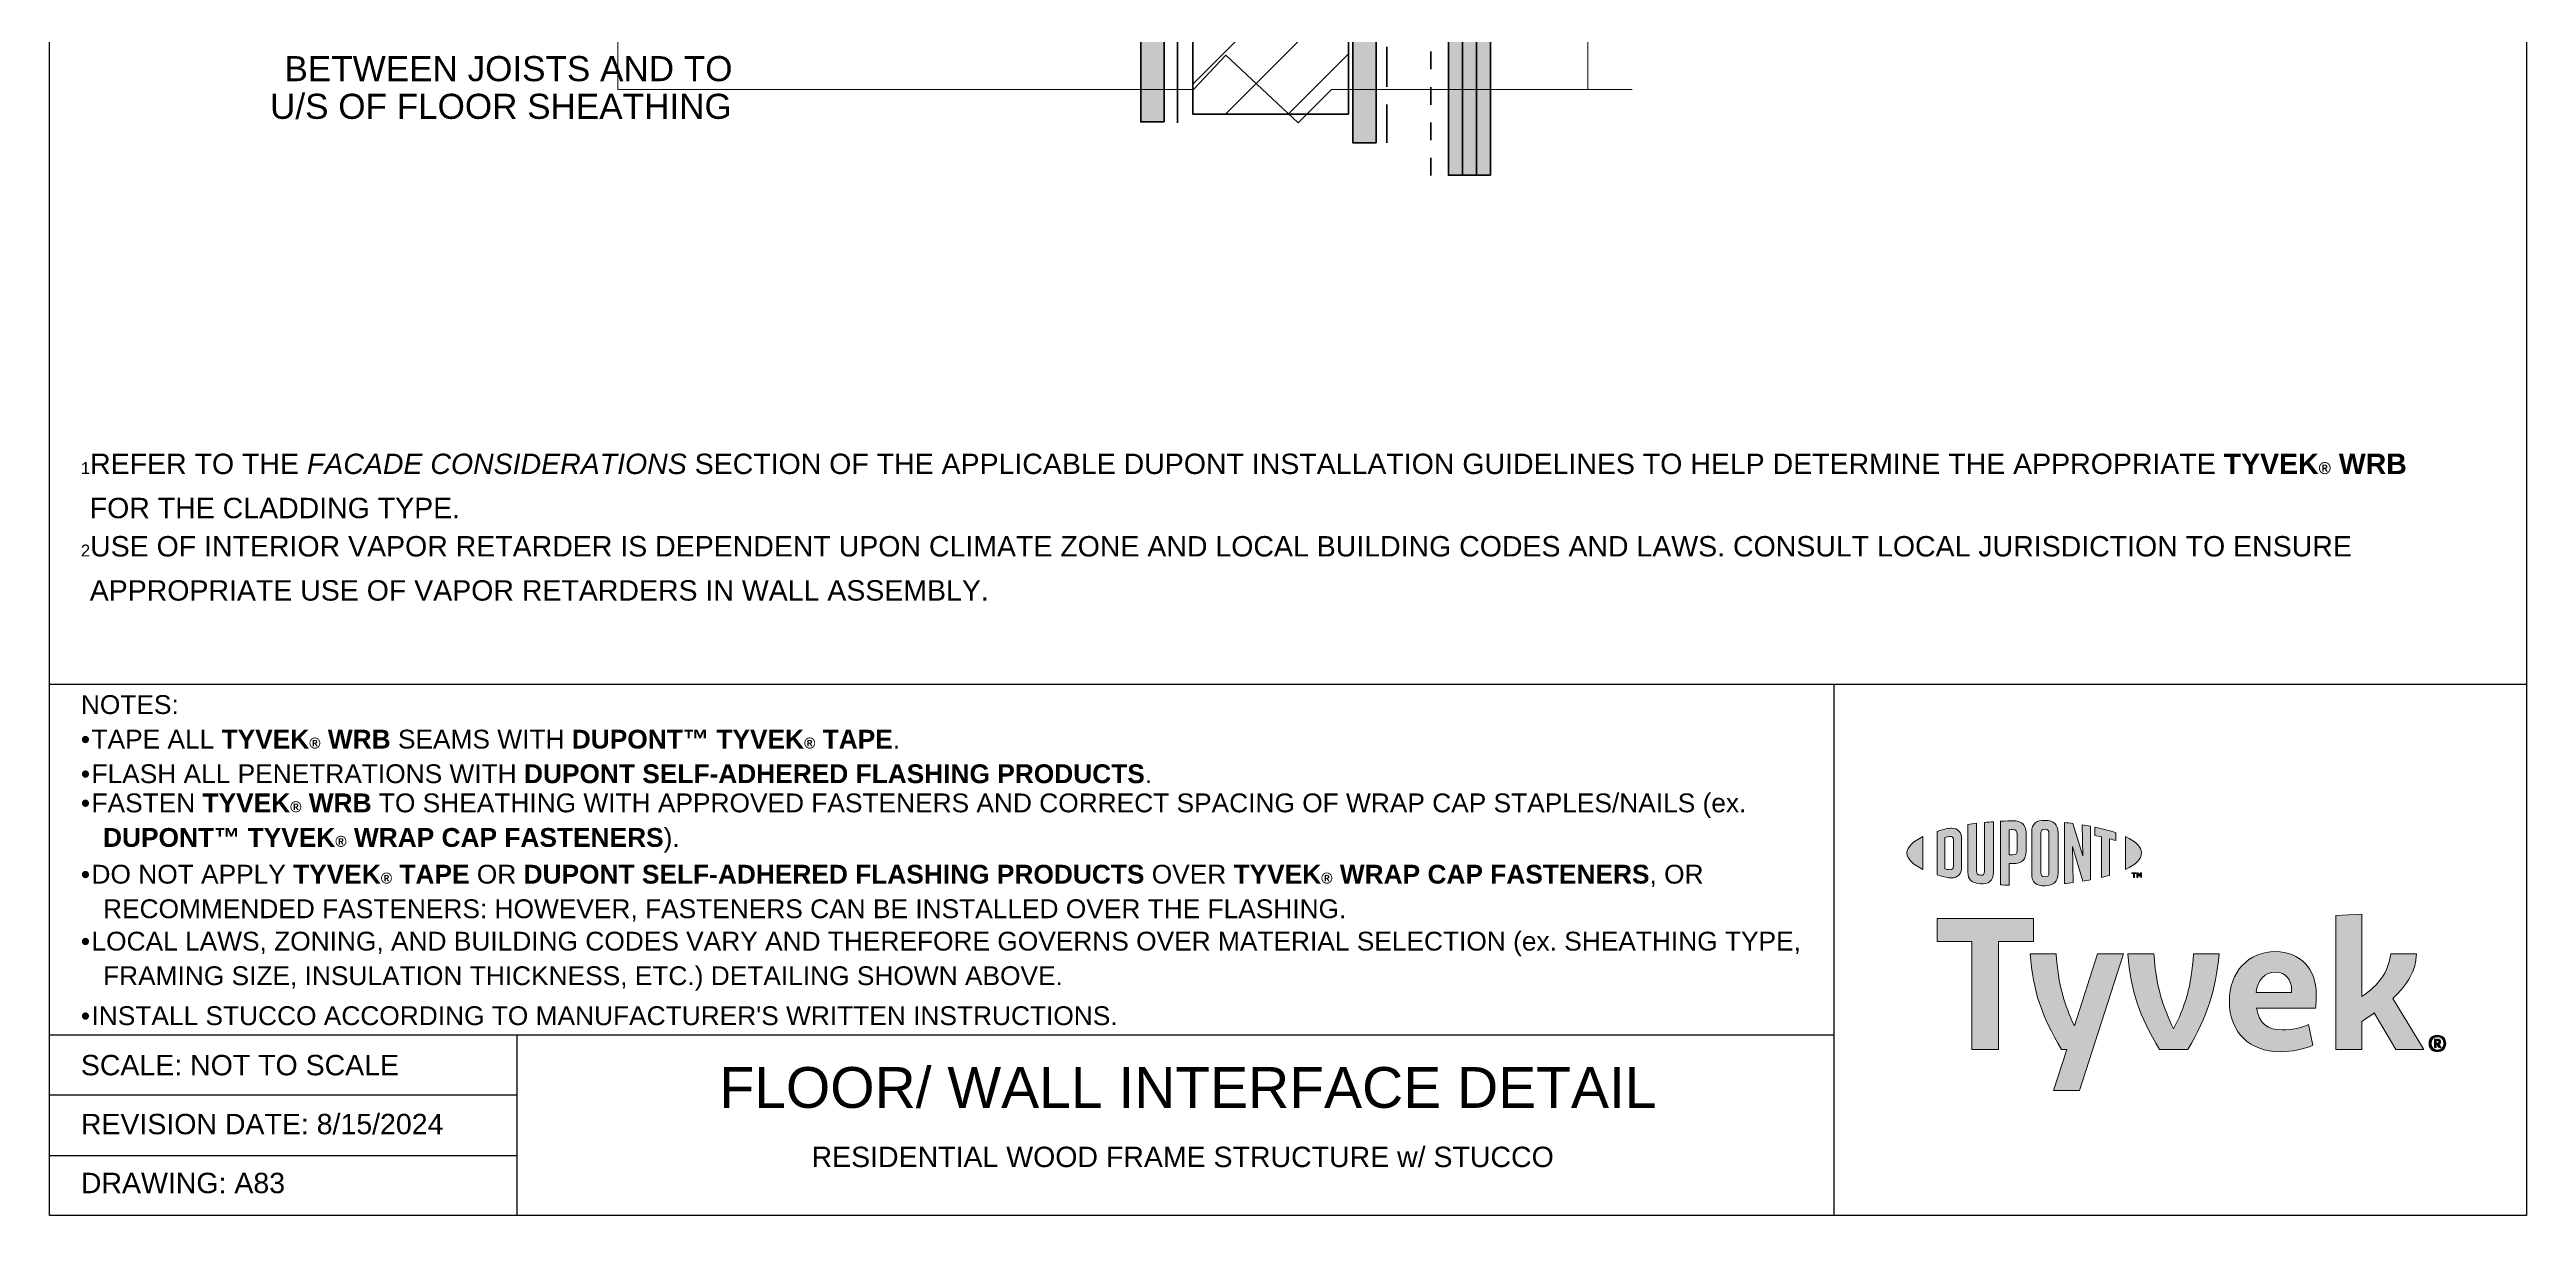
# Model space of a CAD drawing. Extents: x 26 to 585, y -763 to -29.
# Drawn here: x 26 to 585, y -763 to -500 of the extents above; entities that cross this region are included whole.
import ezdxf

# ---------------------------------------------------------------- set-up
doc = ezdxf.new("R2010")
doc.units = 0
doc.header["$MEASUREMENT"] = 0
for name, pattern in [('AI-Linetype-0', [8, 4, -4]), ('AI-Linetype-1', [13, 9, -4]), ('AI-Linetype-2', [13, 9, -4])]:
    doc.linetypes.add(name, pattern=pattern)
for name, color, linetype, lineweight in [('background', 7, 'Continuous', 0), ('diagram', 7, 'Continuous', 0), ('text', 7, 'Continuous', 0)]:
    doc.layers.add(name, color=color, linetype=linetype, lineweight=lineweight)
pattern_1 = [(45, (0, 0), (-7.07107, 7.07107), [])]

# ---------------------------------------------------------------- blocks, each defined once
blk = doc.blocks.new('Block_1')
at = {"layer": 'background', "true_color": 0xe11b22, "transparency": 33554687}
h = blk.add_hatch(color=242, dxfattribs=at)
h.dxf.hatch_style = 2
edge = h.paths.add_edge_path()
edge.add_spline(control_points=[(456.13, -684.01), (456.13, -684.58), (455.78, -684.77), (455.38, -684.77), (455.06, -684.77), (454.57, -684.65), (454.17, -684.54), (454.17, -684.54), (454.17, -677.47), (454.17, -677.47), (454.57, -677.36), (455.06, -677.25), (455.38, -677.25), (455.78, -677.25), (456.13, -677.44), (456.13, -678.01), (456.13, -678.01), (456.13, -684.01), (456.13, -684.01)], knot_values=[0, 0, 0, 0, 1, 1, 1, 2, 2, 2, 3, 3, 3, 4, 4, 4, 5, 5, 5, 6, 6, 6, 6], degree=3, periodic=0)
edge = h.paths.add_edge_path()
edge.add_spline(control_points=[(455.64, -675.4), (455, -675.4), (454.08, -675.59), (452.41, -676.11), (452.41, -676.11), (452.41, -685.91), (452.41, -685.91), (453.88, -686.36), (455, -686.62), (455.64, -686.62), (457.12, -686.62), (457.95, -685.71), (457.95, -684.26), (457.95, -684.26), (457.95, -677.75), (457.95, -677.75), (457.95, -676.3), (457.12, -675.4), (455.64, -675.4)], knot_values=[0, 0, 0, 0, 1, 1, 1, 2, 2, 2, 3, 3, 3, 4, 4, 4, 5, 5, 5, 6, 6, 6, 6], degree=3, periodic=0)
h = blk.add_hatch(color=242, dxfattribs=at)
h.dxf.hatch_style = 2
edge = h.paths.add_edge_path()
edge.add_spline(control_points=[(463.1, -685.16), (463.1, -685.73), (462.91, -686.09), (462.2, -686), (461.5, -685.92), (461.32, -685.62), (461.32, -684.95), (461.32, -684.95), (461.32, -674.28), (461.32, -674.28), (460.85, -674.33), (459.82, -674.47), (459.38, -674.53), (459.38, -674.53), (459.38, -685.33), (459.38, -685.33), (459.38, -687.05), (460.22, -687.72), (462.2, -687.95), (464.01, -688.16), (465.12, -687.24), (465.12, -685.33), (465.12, -685.33), (465.12, -673.93), (465.12, -673.93), (464.74, -673.95), (463.5, -674.05), (463.1, -674.09), (463.1, -674.09), (463.1, -685.16), (463.1, -685.16)], knot_values=[0, 0, 0, 0, 1, 1, 1, 2, 2, 2, 3, 3, 3, 4, 4, 4, 5, 5, 5, 6, 6, 6, 7, 7, 7, 8, 8, 8, 9, 9, 9, 10, 10, 10, 10], degree=3, periodic=0)
h = blk.add_hatch(color=242, dxfattribs=at)
h.dxf.hatch_style = 2
edge = h.paths.add_edge_path()
edge.add_spline(control_points=[(470.46, -680.47), (470.46, -681.09), (470.24, -681.4), (469.42, -681.41), (469.42, -681.41), (468.72, -681.41), (468.72, -681.41), (468.72, -681.41), (468.72, -675.74), (468.72, -675.74), (469.03, -675.72), (469.2, -675.72), (469.39, -675.72), (470.27, -675.72), (470.46, -676.05), (470.46, -676.69), (470.46, -676.69), (470.46, -680.47), (470.46, -680.47)], knot_values=[0, 0, 0, 0, 1, 1, 1, 2, 2, 2, 3, 3, 3, 4, 4, 4, 5, 5, 5, 6, 6, 6, 6], degree=3, periodic=0)
edge = h.paths.add_edge_path()
edge.add_spline(control_points=[(469.51, -673.71), (469.15, -673.71), (467.87, -673.76), (466.7, -673.83), (466.7, -673.83), (466.7, -688.19), (466.7, -688.19), (467.1, -688.21), (468.15, -688.27), (468.72, -688.28), (468.72, -688.28), (468.72, -683.4), (468.72, -683.4), (468.72, -683.4), (469.51, -683.4), (469.51, -683.4), (471.62, -683.4), (472.5, -682.45), (472.5, -680.62), (472.5, -680.62), (472.5, -676.39), (472.5, -676.39), (472.5, -674.6), (471.51, -673.71), (469.51, -673.71)], knot_values=[0, 0, 0, 0, 1, 1, 1, 2, 2, 2, 3, 3, 3, 4, 4, 4, 5, 5, 5, 6, 6, 6, 7, 7, 7, 8, 8, 8, 8], degree=3, periodic=0)
h = blk.add_hatch(color=242, dxfattribs=at)
h.dxf.hatch_style = 2
edge = h.paths.add_edge_path()
edge.add_spline(control_points=[(477.67, -685.49), (477.67, -686.06), (477.48, -686.35), (476.77, -686.37), (476.03, -686.39), (475.83, -686.08), (475.83, -685.49), (475.83, -685.49), (475.83, -676.53), (475.83, -676.53), (475.83, -675.95), (476.03, -675.62), (476.77, -675.64), (477.48, -675.66), (477.67, -675.97), (477.67, -676.53), (477.67, -676.53), (477.67, -685.49), (477.67, -685.49)], knot_values=[0, 0, 0, 0, 1, 1, 1, 2, 2, 2, 3, 3, 3, 4, 4, 4, 5, 5, 5, 6, 6, 6, 6], degree=3, periodic=0)
edge = h.paths.add_edge_path()
edge.add_spline(control_points=[(476.77, -673.63), (474.89, -673.54), (473.78, -674.37), (473.78, -676.26), (473.78, -676.26), (473.78, -685.66), (473.78, -685.66), (473.78, -687.65), (474.79, -688.48), (476.77, -688.39), (478.7, -688.31), (479.71, -687.57), (479.71, -685.45), (479.71, -685.45), (479.71, -676.48), (479.71, -676.48), (479.71, -674.45), (478.8, -673.73), (476.77, -673.63)], knot_values=[0, 0, 0, 0, 1, 1, 1, 2, 2, 2, 3, 3, 3, 4, 4, 4, 5, 5, 5, 6, 6, 6, 6], degree=3, periodic=0)
h = blk.add_hatch(color=242, dxfattribs=at)
h.dxf.hatch_style = 2
edge = h.paths.add_edge_path()
edge.add_spline(control_points=[(485.31, -681.63), (485.31, -681.63), (483.07, -674.33), (483.07, -674.33), (482.46, -674.25), (481.73, -674.17), (481.16, -674.12), (481.16, -674.12), (481.16, -687.9), (481.16, -687.9), (481.56, -687.86), (482.57, -687.75), (483.1, -687.68), (483.1, -687.68), (482.94, -679.56), (482.94, -679.56), (482.94, -679.56), (485.31, -687.36), (485.31, -687.36), (485.81, -687.28), (486.55, -687.16), (487.03, -687.06), (487.03, -687.06), (487.03, -674.95), (487.03, -674.95), (486.53, -674.85), (485.61, -674.7), (485.17, -674.63), (485.17, -674.63), (485.31, -681.63), (485.31, -681.63)], knot_values=[0, 0, 0, 0, 1, 1, 1, 2, 2, 2, 3, 3, 3, 4, 4, 4, 5, 5, 5, 6, 6, 6, 7, 7, 7, 8, 8, 8, 9, 9, 9, 10, 10, 10, 10], degree=3, periodic=0)
h = blk.add_hatch(color=242, dxfattribs=at)
h.dxf.hatch_style = 2
edge = h.paths.add_edge_path()
edge.add_spline(control_points=[(488.03, -677.07), (488.53, -677.16), (489.02, -677.26), (489.5, -677.36), (489.5, -677.36), (489.5, -686.53), (489.5, -686.53), (489.94, -686.43), (490.76, -686.21), (491.31, -686.05), (491.31, -686.05), (491.31, -677.8), (491.31, -677.8), (491.83, -677.93), (492.33, -678.07), (492.78, -678.2), (492.78, -678.2), (492.78, -676.43), (492.78, -676.43), (491.35, -675.93), (489.82, -675.53), (488.03, -675.15), (488.03, -675.15), (488.03, -677.07), (488.03, -677.07)], knot_values=[0, 0, 0, 0, 1, 1, 1, 2, 2, 2, 3, 3, 3, 4, 4, 4, 5, 5, 5, 6, 6, 6, 7, 7, 7, 8, 8, 8, 8], degree=3, periodic=0)
h = blk.add_hatch(color=242, dxfattribs=at)
h.dxf.hatch_style = 2
edge = h.paths.add_edge_path()
edge.add_spline(control_points=[(445.62, -680.99), (445.62, -682.34), (446.93, -683.61), (449.23, -684.7), (449.23, -684.7), (449.23, -677.3), (449.23, -677.3), (446.93, -678.38), (445.62, -679.64), (445.62, -680.99)], knot_values=[0, 0, 0, 0, 1, 1, 1, 2, 2, 2, 3, 3, 3, 3], degree=3, periodic=0)
h = blk.add_hatch(color=242, dxfattribs=at)
h.dxf.hatch_style = 2
edge = h.paths.add_edge_path()
edge.add_spline(control_points=[(498.56, -680.99), (498.56, -682.35), (497.25, -683.61), (494.95, -684.7), (494.95, -684.7), (494.95, -677.3), (494.95, -677.3), (497.25, -678.38), (498.56, -679.64), (498.56, -680.99)], knot_values=[0, 0, 0, 0, 1, 1, 1, 2, 2, 2, 3, 3, 3, 3], degree=3, periodic=0)
h = blk.add_hatch(color=242, dxfattribs=at)
h.dxf.hatch_style = 2
edge = h.paths.add_edge_path()
edge.add_spline(control_points=[(497.49, -685.44), (497.49, -685.44), (497.71, -685.44), (497.71, -685.44), (497.71, -685.44), (498.03, -685.95), (498.03, -685.95), (498.03, -685.95), (498.35, -685.44), (498.35, -685.44), (498.35, -685.44), (498.56, -685.44), (498.56, -685.44), (498.56, -685.44), (498.56, -686.51), (498.56, -686.51), (498.56, -686.51), (498.37, -686.51), (498.37, -686.51), (498.37, -686.51), (498.37, -685.75), (498.37, -685.75), (498.37, -685.75), (498.04, -686.26), (498.04, -686.26), (498.04, -686.26), (498.02, -686.26), (498.02, -686.26), (498.02, -686.26), (497.69, -685.75), (497.69, -685.75), (497.69, -685.75), (497.69, -686.51), (497.69, -686.51), (497.69, -686.51), (497.49, -686.51), (497.49, -686.51), (497.49, -686.51), (497.49, -685.44), (497.49, -685.44)], knot_values=[0, 0, 0, 0, 1, 1, 1, 2, 2, 2, 3, 3, 3, 4, 4, 4, 5, 5, 5, 6, 6, 6, 7, 7, 7, 8, 8, 8, 9, 9, 9, 10, 10, 10, 11, 11, 11, 12, 12, 12, 13, 13, 13, 13], degree=3, periodic=0)
edge = h.paths.add_edge_path()
edge.add_spline(control_points=[(496.73, -685.63), (496.73, -685.63), (496.4, -685.63), (496.4, -685.63), (496.4, -685.63), (496.4, -685.44), (496.4, -685.44), (496.4, -685.44), (497.26, -685.44), (497.26, -685.44), (497.26, -685.44), (497.26, -685.63), (497.26, -685.63), (497.26, -685.63), (496.93, -685.63), (496.93, -685.63), (496.93, -685.63), (496.93, -686.51), (496.93, -686.51), (496.93, -686.51), (496.73, -686.51), (496.73, -686.51), (496.73, -686.51), (496.73, -685.63), (496.73, -685.63)], knot_values=[0, 0, 0, 0, 1, 1, 1, 2, 2, 2, 3, 3, 3, 4, 4, 4, 5, 5, 5, 6, 6, 6, 7, 7, 7, 8, 8, 8, 8], degree=3, periodic=0)
at = {"layer": 'background'}
for points, knots in [([(455.64, -675.4), (455, -675.4), (454.08, -675.59), (452.41, -676.11), (452.41, -676.11), (452.41, -685.91), (452.41, -685.91), (453.88, -686.36), (455, -686.62), (455.64, -686.62), (457.12, -686.62), (457.95, -685.71), (457.95, -684.26), (457.95, -684.26), (457.95, -677.75), (457.95, -677.75), (457.95, -676.3), (457.12, -675.4), (455.64, -675.4)], [0, 0, 0, 0, 1, 1, 1, 2, 2, 2, 3, 3, 3, 4, 4, 4, 5, 5, 5, 6, 6, 6, 6]), ([(463.1, -685.16), (463.1, -685.73), (462.91, -686.09), (462.2, -686), (461.5, -685.92), (461.32, -685.62), (461.32, -684.95), (461.32, -684.95), (461.32, -674.28), (461.32, -674.28), (460.85, -674.33), (459.82, -674.47), (459.38, -674.53), (459.38, -674.53), (459.38, -685.33), (459.38, -685.33), (459.38, -687.05), (460.22, -687.72), (462.2, -687.95), (464.01, -688.16), (465.12, -687.24), (465.12, -685.33), (465.12, -685.33), (465.12, -673.93), (465.12, -673.93), (464.74, -673.95), (463.5, -674.05), (463.1, -674.09), (463.1, -674.09), (463.1, -685.16), (463.1, -685.16)], [0, 0, 0, 0, 1, 1, 1, 2, 2, 2, 3, 3, 3, 4, 4, 4, 5, 5, 5, 6, 6, 6, 7, 7, 7, 8, 8, 8, 9, 9, 9, 10, 10, 10, 10]), ([(469.51, -673.71), (469.15, -673.71), (467.87, -673.76), (466.7, -673.83), (466.7, -673.83), (466.7, -688.19), (466.7, -688.19), (467.1, -688.21), (468.15, -688.27), (468.72, -688.28), (468.72, -688.28), (468.72, -683.4), (468.72, -683.4), (468.72, -683.4), (469.51, -683.4), (469.51, -683.4), (471.62, -683.4), (472.5, -682.45), (472.5, -680.62), (472.5, -680.62), (472.5, -676.39), (472.5, -676.39), (472.5, -674.6), (471.51, -673.71), (469.51, -673.71)], [0, 0, 0, 0, 1, 1, 1, 2, 2, 2, 3, 3, 3, 4, 4, 4, 5, 5, 5, 6, 6, 6, 7, 7, 7, 8, 8, 8, 8]), ([(470.46, -680.47), (470.46, -681.09), (470.24, -681.4), (469.42, -681.41), (469.42, -681.41), (468.72, -681.41), (468.72, -681.41), (468.72, -681.41), (468.72, -675.74), (468.72, -675.74), (469.03, -675.72), (469.2, -675.72), (469.39, -675.72), (470.27, -675.72), (470.46, -676.05), (470.46, -676.69), (470.46, -676.69), (470.46, -680.47), (470.46, -680.47)], [0, 0, 0, 0, 1, 1, 1, 2, 2, 2, 3, 3, 3, 4, 4, 4, 5, 5, 5, 6, 6, 6, 6]), ([(476.77, -673.63), (474.89, -673.54), (473.78, -674.37), (473.78, -676.26), (473.78, -676.26), (473.78, -685.66), (473.78, -685.66), (473.78, -687.65), (474.79, -688.48), (476.77, -688.39), (478.7, -688.31), (479.71, -687.57), (479.71, -685.45), (479.71, -685.45), (479.71, -676.48), (479.71, -676.48), (479.71, -674.45), (478.8, -673.73), (476.77, -673.63)], [0, 0, 0, 0, 1, 1, 1, 2, 2, 2, 3, 3, 3, 4, 4, 4, 5, 5, 5, 6, 6, 6, 6]), ([(477.67, -685.49), (477.67, -686.06), (477.48, -686.35), (476.77, -686.37), (476.03, -686.39), (475.83, -686.08), (475.83, -685.49), (475.83, -685.49), (475.83, -676.53), (475.83, -676.53), (475.83, -675.95), (476.03, -675.62), (476.77, -675.64), (477.48, -675.66), (477.67, -675.97), (477.67, -676.53), (477.67, -676.53), (477.67, -685.49), (477.67, -685.49)], [0, 0, 0, 0, 1, 1, 1, 2, 2, 2, 3, 3, 3, 4, 4, 4, 5, 5, 5, 6, 6, 6, 6]), ([(485.31, -681.63), (485.31, -681.63), (483.07, -674.33), (483.07, -674.33), (482.46, -674.25), (481.73, -674.17), (481.16, -674.12), (481.16, -674.12), (481.16, -687.9), (481.16, -687.9), (481.56, -687.86), (482.57, -687.75), (483.1, -687.68), (483.1, -687.68), (482.94, -679.56), (482.94, -679.56), (482.94, -679.56), (485.31, -687.36), (485.31, -687.36), (485.81, -687.28), (486.55, -687.16), (487.03, -687.06), (487.03, -687.06), (487.03, -674.95), (487.03, -674.95), (486.53, -674.85), (485.61, -674.7), (485.17, -674.63), (485.17, -674.63), (485.31, -681.63), (485.31, -681.63)], [0, 0, 0, 0, 1, 1, 1, 2, 2, 2, 3, 3, 3, 4, 4, 4, 5, 5, 5, 6, 6, 6, 7, 7, 7, 8, 8, 8, 9, 9, 9, 10, 10, 10, 10]), ([(488.03, -677.07), (488.53, -677.16), (489.02, -677.26), (489.5, -677.36), (489.5, -677.36), (489.5, -686.53), (489.5, -686.53), (489.94, -686.43), (490.76, -686.21), (491.31, -686.05), (491.31, -686.05), (491.31, -677.8), (491.31, -677.8), (491.83, -677.93), (492.33, -678.07), (492.78, -678.2), (492.78, -678.2), (492.78, -676.43), (492.78, -676.43), (491.35, -675.93), (489.82, -675.53), (488.03, -675.15), (488.03, -675.15), (488.03, -677.07), (488.03, -677.07)], [0, 0, 0, 0, 1, 1, 1, 2, 2, 2, 3, 3, 3, 4, 4, 4, 5, 5, 5, 6, 6, 6, 7, 7, 7, 8, 8, 8, 8]), ([(445.62, -680.99), (445.62, -682.34), (446.93, -683.61), (449.23, -684.7), (449.23, -684.7), (449.23, -677.3), (449.23, -677.3), (446.93, -678.38), (445.62, -679.64), (445.62, -680.99)], [0, 0, 0, 0, 1, 1, 1, 2, 2, 2, 3, 3, 3, 3]), ([(456.13, -684.01), (456.13, -684.58), (455.78, -684.77), (455.38, -684.77), (455.06, -684.77), (454.57, -684.65), (454.17, -684.54), (454.17, -684.54), (454.17, -677.47), (454.17, -677.47), (454.57, -677.36), (455.06, -677.25), (455.38, -677.25), (455.78, -677.25), (456.13, -677.44), (456.13, -678.01), (456.13, -678.01), (456.13, -684.01), (456.13, -684.01)], [0, 0, 0, 0, 1, 1, 1, 2, 2, 2, 3, 3, 3, 4, 4, 4, 5, 5, 5, 6, 6, 6, 6]), ([(498.56, -680.99), (498.56, -682.35), (497.25, -683.61), (494.95, -684.7), (494.95, -684.7), (494.95, -677.3), (494.95, -677.3), (497.25, -678.38), (498.56, -679.64), (498.56, -680.99)], [0, 0, 0, 0, 1, 1, 1, 2, 2, 2, 3, 3, 3, 3]), ([(496.73, -685.63), (496.73, -685.63), (496.4, -685.63), (496.4, -685.63), (496.4, -685.63), (496.4, -685.44), (496.4, -685.44), (496.4, -685.44), (497.26, -685.44), (497.26, -685.44), (497.26, -685.44), (497.26, -685.63), (497.26, -685.63), (497.26, -685.63), (496.93, -685.63), (496.93, -685.63), (496.93, -685.63), (496.93, -686.51), (496.93, -686.51), (496.93, -686.51), (496.73, -686.51), (496.73, -686.51), (496.73, -686.51), (496.73, -685.63), (496.73, -685.63)], [0, 0, 0, 0, 1, 1, 1, 2, 2, 2, 3, 3, 3, 4, 4, 4, 5, 5, 5, 6, 6, 6, 7, 7, 7, 8, 8, 8, 8]), ([(497.49, -685.44), (497.49, -685.44), (497.71, -685.44), (497.71, -685.44), (497.71, -685.44), (498.03, -685.95), (498.03, -685.95), (498.03, -685.95), (498.35, -685.44), (498.35, -685.44), (498.35, -685.44), (498.56, -685.44), (498.56, -685.44), (498.56, -685.44), (498.56, -686.51), (498.56, -686.51), (498.56, -686.51), (498.37, -686.51), (498.37, -686.51), (498.37, -686.51), (498.37, -685.75), (498.37, -685.75), (498.37, -685.75), (498.04, -686.26), (498.04, -686.26), (498.04, -686.26), (498.02, -686.26), (498.02, -686.26), (498.02, -686.26), (497.69, -685.75), (497.69, -685.75), (497.69, -685.75), (497.69, -686.51), (497.69, -686.51), (497.69, -686.51), (497.49, -686.51), (497.49, -686.51), (497.49, -686.51), (497.49, -685.44), (497.49, -685.44)], [0, 0, 0, 0, 1, 1, 1, 2, 2, 2, 3, 3, 3, 4, 4, 4, 5, 5, 5, 6, 6, 6, 7, 7, 7, 8, 8, 8, 9, 9, 9, 10, 10, 10, 11, 11, 11, 12, 12, 12, 13, 13, 13, 13])]:
    blk.add_open_spline(points, degree=3, knots=knots, dxfattribs=at)
blk = doc.blocks.new('Block_5')
at = {"layer": 'background', "true_color": 0x17477e, "transparency": 33554687}
h = blk.add_hatch(color=156, dxfattribs=at)
h.dxf.hatch_style = 2
h.paths.add_polyline_path([(474.14, -695.78), (452.41, -695.78), (452.41, -700.93), (460.25, -700.93), (460.25, -725.32), (466.29, -725.32), (466.29, -700.93), (474.14, -700.93)])
h = blk.add_hatch(color=156, dxfattribs=at)
h.dxf.hatch_style = 2
edge = h.paths.add_edge_path()
edge.add_spline(control_points=[(555.25, -713.8), (555.25, -713.8), (562.26, -725.32), (562.26, -725.32), (562.26, -725.32), (555.93, -725.32), (555.93, -725.32), (555.93, -725.32), (551.08, -717.09), (551.08, -717.09), (550.19, -717.73), (549.26, -718.36), (548.25, -718.99), (548.25, -718.99), (548.25, -725.32), (548.25, -725.32), (548.25, -725.32), (542.42, -725.32), (542.42, -725.32), (542.42, -725.32), (542.42, -695.06), (542.42, -695.06), (542.42, -695.06), (548.25, -694.77), (548.25, -694.77), (548.25, -694.77), (548.25, -713.38), (548.25, -713.38), (552.21, -710.81), (554.16, -707.85), (554.83, -703.76), (554.83, -703.76), (560.61, -703.76), (560.61, -703.76), (560.49, -707.39), (558.63, -710.64), (555.25, -713.8)], knot_values=[0, 0, 0, 0, 1, 1, 1, 2, 2, 2, 3, 3, 3, 4, 4, 4, 5, 5, 5, 6, 6, 6, 7, 7, 7, 8, 8, 8, 9, 9, 9, 10, 10, 10, 11, 11, 11, 12, 12, 12, 12], degree=3, periodic=0)
h = blk.add_hatch(color=156, dxfattribs=at)
h.dxf.hatch_style = 2
edge = h.paths.add_edge_path()
edge.add_spline(control_points=[(510.27, -703.76), (509.89, -710.97), (508.28, -715.87), (505.79, -720.64), (503.39, -715.87), (501.83, -710.97), (501.36, -703.76), (501.36, -703.76), (495.5, -703.76), (495.5, -703.76), (496.13, -712.24), (498.03, -717.68), (502.59, -725.32), (502.59, -725.32), (509.04, -725.32), (509.04, -725.32), (513.43, -717.68), (515.25, -712.24), (516.09, -703.76), (516.09, -703.76), (510.27, -703.76), (510.27, -703.76)], knot_values=[0, 0, 0, 0, 1, 1, 1, 2, 2, 2, 3, 3, 3, 4, 4, 4, 5, 5, 5, 6, 6, 6, 7, 7, 7, 7], degree=3, periodic=0)
h = blk.add_hatch(color=156, dxfattribs=at)
h.dxf.hatch_style = 2
edge = h.paths.add_edge_path()
edge.add_spline(control_points=[(524.4, -712.49), (524.4, -712.49), (532.42, -712.49), (532.42, -712.49), (532.42, -712.49), (532.42, -711.99), (532.42, -711.99), (532.42, -709.62), (531.16, -707.89), (528.83, -707.89), (526.39, -707.89), (524.78, -709.62), (524.4, -712.49)], knot_values=[0, 0, 0, 0, 1, 1, 1, 2, 2, 2, 3, 3, 3, 4, 4, 4, 4], degree=3, periodic=0)
edge = h.paths.add_edge_path()
edge.add_spline(control_points=[(537.19, -724.39), (535.33, -725.24), (532.59, -725.83), (529.81, -725.83), (523.01, -725.83), (518.37, -721.52), (518.37, -714.52), (518.37, -707.81), (522.63, -703.25), (528.83, -703.25), (534.36, -703.25), (537.99, -707.18), (537.99, -712.83), (537.99, -714.1), (537.91, -715.19), (537.82, -716.04), (537.82, -716.04), (524.49, -716.04), (524.49, -716.04), (525.04, -719.41), (527.02, -720.93), (530.4, -720.93), (532.46, -720.93), (534.45, -720.47), (536.26, -719.71), (536.26, -719.71), (537.19, -724.39), (537.19, -724.39)], knot_values=[0, 0, 0, 0, 1, 1, 1, 2, 2, 2, 3, 3, 3, 4, 4, 4, 5, 5, 5, 6, 6, 6, 7, 7, 7, 8, 8, 8, 9, 9, 9, 9], degree=3, periodic=0)
at = {"layer": 'background'}
blk.add_lwpolyline([(474.14, -695.78), (452.41, -695.78), (452.41, -700.93), (460.25, -700.93), (460.25, -725.32), (466.29, -725.32), (466.29, -700.93), (474.14, -700.93)], close=True, dxfattribs=at)
for points, knots in [([(555.25, -713.8), (555.25, -713.8), (562.26, -725.32), (562.26, -725.32), (562.26, -725.32), (555.93, -725.32), (555.93, -725.32), (555.93, -725.32), (551.08, -717.09), (551.08, -717.09), (550.19, -717.73), (549.26, -718.36), (548.25, -718.99), (548.25, -718.99), (548.25, -725.32), (548.25, -725.32), (548.25, -725.32), (542.42, -725.32), (542.42, -725.32), (542.42, -725.32), (542.42, -695.06), (542.42, -695.06), (542.42, -695.06), (548.25, -694.77), (548.25, -694.77), (548.25, -694.77), (548.25, -713.38), (548.25, -713.38), (552.21, -710.81), (554.16, -707.85), (554.83, -703.76), (554.83, -703.76), (560.61, -703.76), (560.61, -703.76), (560.49, -707.39), (558.63, -710.64), (555.25, -713.8)], [0, 0, 0, 0, 1, 1, 1, 2, 2, 2, 3, 3, 3, 4, 4, 4, 5, 5, 5, 6, 6, 6, 7, 7, 7, 8, 8, 8, 9, 9, 9, 10, 10, 10, 11, 11, 11, 12, 12, 12, 12]), ([(510.27, -703.76), (509.89, -710.97), (508.28, -715.87), (505.79, -720.64), (503.39, -715.87), (501.83, -710.97), (501.36, -703.76), (501.36, -703.76), (495.5, -703.76), (495.5, -703.76), (496.13, -712.24), (498.03, -717.68), (502.59, -725.32), (502.59, -725.32), (509.04, -725.32), (509.04, -725.32), (513.43, -717.68), (515.25, -712.24), (516.09, -703.76), (516.09, -703.76), (510.27, -703.76), (510.27, -703.76)], [0, 0, 0, 0, 1, 1, 1, 2, 2, 2, 3, 3, 3, 4, 4, 4, 5, 5, 5, 6, 6, 6, 7, 7, 7, 7]), ([(537.19, -724.39), (535.33, -725.24), (532.59, -725.83), (529.81, -725.83), (523.01, -725.83), (518.37, -721.52), (518.37, -714.52), (518.37, -707.81), (522.63, -703.25), (528.83, -703.25), (534.36, -703.25), (537.99, -707.18), (537.99, -712.83), (537.99, -714.1), (537.91, -715.19), (537.82, -716.04), (537.82, -716.04), (524.49, -716.04), (524.49, -716.04), (525.04, -719.41), (527.02, -720.93), (530.4, -720.93), (532.46, -720.93), (534.45, -720.47), (536.26, -719.71), (536.26, -719.71), (537.19, -724.39), (537.19, -724.39)], [0, 0, 0, 0, 1, 1, 1, 2, 2, 2, 3, 3, 3, 4, 4, 4, 5, 5, 5, 6, 6, 6, 7, 7, 7, 8, 8, 8, 9, 9, 9, 9]), ([(524.4, -712.49), (524.4, -712.49), (532.42, -712.49), (532.42, -712.49), (532.42, -712.49), (532.42, -711.99), (532.42, -711.99), (532.42, -709.62), (531.16, -707.89), (528.83, -707.89), (526.39, -707.89), (524.78, -709.62), (524.4, -712.49)], [0, 0, 0, 0, 1, 1, 1, 2, 2, 2, 3, 3, 3, 4, 4, 4, 4])]:
    blk.add_open_spline(points, degree=3, knots=knots, dxfattribs=at)
blk = doc.blocks.new('Block_4')
at = {"layer": 'background', "true_color": 0x17477e, "transparency": 33554687}
h = blk.add_hatch(color=156, dxfattribs=at)
h.dxf.hatch_style = 2
edge = h.paths.add_edge_path()
edge.add_spline(control_points=[(488.64, -703.76), (488.64, -703.76), (483.41, -719.99), (483.41, -719.99), (481.19, -715.42), (479.74, -710.65), (479.3, -703.76), (479.3, -703.76), (473.43, -703.76), (473.43, -703.76), (474.07, -712.24), (475.97, -717.68), (480.52, -725.32), (480.52, -725.32), (481.7, -725.32), (481.7, -725.32), (481.7, -725.32), (478.71, -734.6), (478.71, -734.6), (478.71, -734.6), (484.53, -734.6), (484.53, -734.6), (484.53, -734.6), (494.46, -703.76), (494.46, -703.76), (494.46, -703.76), (488.64, -703.76), (488.64, -703.76)], knot_values=[0, 0, 0, 0, 1, 1, 1, 2, 2, 2, 3, 3, 3, 4, 4, 4, 5, 5, 5, 6, 6, 6, 7, 7, 7, 8, 8, 8, 9, 9, 9, 9], degree=3, periodic=0)
at = {"layer": 'background'}
blk.add_open_spline([(488.64, -703.76), (488.64, -703.76), (483.41, -719.99), (483.41, -719.99), (481.19, -715.42), (479.74, -710.65), (479.3, -703.76), (479.3, -703.76), (473.43, -703.76), (473.43, -703.76), (474.07, -712.24), (475.97, -717.68), (480.52, -725.32), (480.52, -725.32), (481.7, -725.32), (481.7, -725.32), (481.7, -725.32), (478.71, -734.6), (478.71, -734.6), (478.71, -734.6), (484.53, -734.6), (484.53, -734.6), (484.53, -734.6), (494.46, -703.76), (494.46, -703.76), (494.46, -703.76), (488.64, -703.76), (488.64, -703.76)], degree=3, knots=[0, 0, 0, 0, 1, 1, 1, 2, 2, 2, 3, 3, 3, 4, 4, 4, 5, 5, 5, 6, 6, 6, 7, 7, 7, 8, 8, 8, 9, 9, 9, 9], dxfattribs=at)
blk.add_blockref('Block_5', (0, 0), dxfattribs=at)
blk = doc.blocks.new('Block_6')
at = {"layer": 'background', "true_color": 0x17477e, "transparency": 33554687}
h = blk.add_hatch(color=156, dxfattribs=at)
h.dxf.hatch_style = 2
edge = h.paths.add_edge_path()
edge.add_spline(control_points=[(565.05, -723.33), (565.05, -723.33), (565.05, -723.89), (565.05, -723.89), (565.05, -723.89), (565.29, -723.89), (565.29, -723.89), (565.53, -723.89), (565.65, -723.82), (565.65, -723.61), (565.65, -723.4), (565.53, -723.33), (565.29, -723.33), (565.29, -723.33), (565.05, -723.33), (565.05, -723.33)], knot_values=[0, 0, 0, 0, 1, 1, 1, 2, 2, 2, 3, 3, 3, 4, 4, 4, 5, 5, 5, 5], degree=3, periodic=0)
edge = h.paths.add_edge_path()
edge.add_spline(control_points=[(564.64, -722.98), (564.64, -722.98), (565.29, -722.98), (565.29, -722.98), (565.8, -722.98), (566.05, -723.22), (566.05, -723.61), (566.05, -723.88), (565.93, -724.07), (565.68, -724.17), (565.81, -724.41), (565.97, -724.64), (566.18, -724.89), (566.18, -724.89), (565.69, -724.89), (565.69, -724.89), (565.51, -724.67), (565.38, -724.46), (565.27, -724.23), (565.27, -724.23), (565.05, -724.23), (565.05, -724.23), (565.05, -724.23), (565.05, -724.89), (565.05, -724.89), (565.05, -724.89), (564.64, -724.89), (564.64, -724.89), (564.64, -724.89), (564.64, -722.98), (564.64, -722.98)], knot_values=[0, 0, 0, 0, 1, 1, 1, 2, 2, 2, 3, 3, 3, 4, 4, 4, 5, 5, 5, 6, 6, 6, 7, 7, 7, 8, 8, 8, 9, 9, 9, 10, 10, 10, 10], degree=3, periodic=0)
edge = h.paths.add_edge_path()
edge.add_spline(control_points=[(565.32, -722.49), (564.4, -722.49), (563.88, -723.02), (563.88, -723.97), (563.88, -724.93), (564.4, -725.45), (565.32, -725.45), (566.23, -725.45), (566.76, -724.93), (566.76, -723.97), (566.76, -723.02), (566.23, -722.49), (565.32, -722.49)], knot_values=[0, 0, 0, 0, 1, 1, 1, 2, 2, 2, 3, 3, 3, 4, 4, 4, 4], degree=3, periodic=0)
edge = h.paths.add_edge_path()
edge.add_spline(control_points=[(565.32, -722.11), (566.45, -722.11), (567.2, -722.83), (567.2, -723.97), (567.2, -725.11), (566.44, -725.83), (565.32, -725.83), (564.17, -725.83), (563.44, -725.11), (563.44, -723.97), (563.44, -722.83), (564.18, -722.11), (565.32, -722.11)], knot_values=[0, 0, 0, 0, 1, 1, 1, 2, 2, 2, 3, 3, 3, 4, 4, 4, 4], degree=3, periodic=0)
at = {"layer": 'background'}
for points, knots in [([(565.32, -722.11), (566.45, -722.11), (567.2, -722.83), (567.2, -723.97), (567.2, -725.11), (566.44, -725.83), (565.32, -725.83), (564.17, -725.83), (563.44, -725.11), (563.44, -723.97), (563.44, -722.83), (564.18, -722.11), (565.32, -722.11)], [0, 0, 0, 0, 1, 1, 1, 2, 2, 2, 3, 3, 3, 4, 4, 4, 4]), ([(565.32, -722.49), (564.4, -722.49), (563.88, -723.02), (563.88, -723.97), (563.88, -724.93), (564.4, -725.45), (565.32, -725.45), (566.23, -725.45), (566.76, -724.93), (566.76, -723.97), (566.76, -723.02), (566.23, -722.49), (565.32, -722.49)], [0, 0, 0, 0, 1, 1, 1, 2, 2, 2, 3, 3, 3, 4, 4, 4, 4]), ([(564.64, -722.98), (564.64, -722.98), (565.29, -722.98), (565.29, -722.98), (565.8, -722.98), (566.05, -723.22), (566.05, -723.61), (566.05, -723.88), (565.93, -724.07), (565.68, -724.17), (565.81, -724.41), (565.97, -724.64), (566.18, -724.89), (566.18, -724.89), (565.69, -724.89), (565.69, -724.89), (565.51, -724.67), (565.38, -724.46), (565.27, -724.23), (565.27, -724.23), (565.05, -724.23), (565.05, -724.23), (565.05, -724.23), (565.05, -724.89), (565.05, -724.89), (565.05, -724.89), (564.64, -724.89), (564.64, -724.89), (564.64, -724.89), (564.64, -722.98), (564.64, -722.98)], [0, 0, 0, 0, 1, 1, 1, 2, 2, 2, 3, 3, 3, 4, 4, 4, 5, 5, 5, 6, 6, 6, 7, 7, 7, 8, 8, 8, 9, 9, 9, 10, 10, 10, 10]), ([(565.05, -723.33), (565.05, -723.33), (565.05, -723.89), (565.05, -723.89), (565.05, -723.89), (565.29, -723.89), (565.29, -723.89), (565.53, -723.89), (565.65, -723.82), (565.65, -723.61), (565.65, -723.4), (565.53, -723.33), (565.29, -723.33), (565.29, -723.33), (565.05, -723.33), (565.05, -723.33)], [0, 0, 0, 0, 1, 1, 1, 2, 2, 2, 3, 3, 3, 4, 4, 4, 5, 5, 5, 5])]:
    blk.add_open_spline(points, degree=3, knots=knots, dxfattribs=at)
blk = doc.blocks.new('Block_3')
at = {"layer": 'background'}
for name in ['Block_4', 'Block_6']:
    blk.add_blockref(name, (0, 0), dxfattribs=at)
blk = doc.blocks.new('Block_2')
at = {"layer": 'background'}
blk.add_blockref('Block_3', (0, 0), dxfattribs=at)
blk = doc.blocks.new('Block_0')
at = {"layer": 'background'}
for name in ['Block_1', 'Block_2']:
    blk.add_blockref(name, (0, 0), dxfattribs=at)
blk = doc.blocks.new('Block_7')
at = {"layer": 'background', "color": 250, "lineweight": 25, "true_color": 0x231f20}
for p, q in [((26.46, -642.9), (585.42, -642.9)), ((429.12, -642.9), (429.12, -762.78)), ((26.46, -722.04), (429.12, -722.04)), ((131.88, -722.04), (131.88, -762.78)), ((26.46, -735.6), (131.88, -735.6)), ((26.46, -749.22), (131.88, -749.22))]:
    blk.add_line(p, q, dxfattribs=at)
blk.add_lwpolyline([(585.42, -762.78), (26.46, -762.78), (26.46, -29.1), (585.42, -29.1)], close=True, dxfattribs=at)
blk = doc.blocks.new('Block_8')
at = {"layer": 'diagram', "true_color": 0xc2b59b, "transparency": 33554687}
h = blk.add_hatch(color=253, dxfattribs=at)
h.dxf.hatch_style = 2
h.paths.add_polyline_path([(325.87, -520.72), (320.55, -520.72), (320.55, -206.36), (325.87, -206.36)])
at = {"layer": 'diagram', "true_color": 0xa97c50, "transparency": 33554687}
h = blk.add_hatch(color=45, dxfattribs=at)
h.dxf.hatch_style = 2
h.paths.add_polyline_path([(345.31, -528.06), (345.31, -202.97), (342.15, -202.97), (342.15, -528.06)])
at = {"layer": 'diagram', "true_color": 0xa7a9ac, "transparency": 33554687}
h = blk.add_hatch(color=253, dxfattribs=at)
h.dxf.hatch_style = 2
h.paths.add_polyline_path([(348.48, -528.06), (348.48, -202.97), (345.31, -202.97), (345.31, -528.06)])
at = {"layer": 'diagram', "true_color": 0x7a91a5, "transparency": 33554687}
h = blk.add_hatch(color=252, dxfattribs=at)
h.dxf.hatch_style = 2
h.paths.add_polyline_path([(351.64, -528.06), (351.64, -202.97), (348.48, -202.97), (348.48, -528.06)])
at = {"layer": 'diagram', "true_color": 0xf1f2f2, "transparency": 33554687}
h = blk.add_hatch(color=7, dxfattribs=at)
h.dxf.hatch_style = 2
h.paths.add_polyline_path([(278.02, -333.67), (272.7, -333.67), (272.7, -207.09), (278.02, -207.09)])
at = {"layer": 'diagram', "true_color": 0x000000, "transparency": 33554687}
h = blk.add_hatch(dxfattribs=at)
h.set_pattern_fill('_U', color=18, scale=10, angle=45, style=2, pattern_type=0)
h.set_pattern_definition(pattern_1)
h.paths.add_polyline_path([(319.56, -211.67), (319.56, -317.27), (284.45, -317.27), (284.45, -211.67)])
at = {"layer": 'diagram', "true_color": 0xc2b59b, "transparency": 33554687}
h = blk.add_hatch(color=253, dxfattribs=at)
h.dxf.hatch_style = 2
h.paths.add_polyline_path([(320.55, -333.67), (283.34, -333.67), (283.34, -317.72), (320.55, -317.72)])
at = {"layer": 'diagram', "true_color": 0xf1f2f2, "transparency": 33554687}
h = blk.add_hatch(color=7, dxfattribs=at)
h.dxf.hatch_style = 2
h.paths.add_polyline_path([(116.53, -333.67), (320.55, -333.67), (320.55, -340.32), (116.53, -340.32)])
at = {"layer": 'diagram', "true_color": 0xc2b59b, "transparency": 33554687}
h = blk.add_hatch(color=253, dxfattribs=at)
h.dxf.hatch_style = 2
h.paths.add_polyline_path([(180.88, -442.51), (164.93, -442.51), (164.93, -340.32), (180.88, -340.32)])
at = {"layer": 'diagram', "true_color": 0x000000, "transparency": 33554687}
h = blk.add_hatch(dxfattribs=at)
h.set_pattern_fill('_U', color=18, scale=10, angle=45, style=2, pattern_type=0)
h.set_pattern_definition(pattern_1)
h.paths.add_polyline_path([(304.6, -340.32), (304.6, -437.51), (269.49, -437.51), (269.49, -340.32)])
at = {"layer": 'diagram', "true_color": 0xc2b59b, "transparency": 33554687}
h = blk.add_hatch(color=253, dxfattribs=at)
h.dxf.hatch_style = 2
h.paths.add_polyline_path([(320.55, -442.51), (304.6, -442.51), (304.6, -340.32), (320.55, -340.32)])
at = {"layer": 'diagram', "true_color": 0xf1f2f2, "transparency": 33554687}
h = blk.add_hatch(color=7, dxfattribs=at)
h.dxf.hatch_style = 2
h.paths.add_polyline_path([(117.31, -442.51), (278.02, -442.51), (278.02, -449.16), (117.31, -449.16)])
at = {"layer": 'diagram', "true_color": 0xc2b59b, "transparency": 33554687}
h = blk.add_hatch(color=253, dxfattribs=at)
h.dxf.hatch_style = 2
h.paths.add_polyline_path([(320.55, -458.46), (283.34, -458.46), (283.34, -442.51), (320.55, -442.51)])
at = {"layer": 'diagram', "true_color": 0xf1f2f2, "transparency": 33554687}
h = blk.add_hatch(color=7, dxfattribs=at)
h.dxf.hatch_style = 2
h.paths.add_polyline_path([(278.02, -516.04), (272.7, -516.04), (272.7, -449.19), (278.02, -449.19)])
at = {"layer": 'diagram', "true_color": 0xc2b59b, "transparency": 33554687}
h = blk.add_hatch(color=253, dxfattribs=at)
h.dxf.hatch_style = 2
h.paths.add_polyline_path([(320.55, -474.41), (283.34, -474.41), (283.34, -458.46), (320.55, -458.46)])
at = {"layer": 'diagram', "true_color": 0x000000, "transparency": 33554687}
h = blk.add_hatch(dxfattribs=at)
h.set_pattern_fill('_U', color=18, scale=10, angle=45, style=2, pattern_type=0)
h.set_pattern_definition(pattern_1)
h.paths.add_polyline_path([(319.56, -474.41), (319.56, -514.28), (284.45, -514.28), (284.45, -474.41)])
at = {"layer": 'diagram', "color": 113, "lineweight": 70, "true_color": 0x82ca9c}
blk.add_line((280.99, -331.64), (280.99, -206.78), dxfattribs=at)
at = {"layer": 'diagram', "color": 250, "linetype": 'AI-Linetype-0', "lineweight": 70, "true_color": 0x231f20}
blk.add_line((338.19, -204.16), (338.19, -529.25), dxfattribs=at)
at = {"layer": 'diagram', "color": 18, "lineweight": 35, "true_color": 0x000000}
for p, q in [((320.55, -317.72), (283.34, -333.67)), ((283.34, -317.72), (320.55, -333.67)), ((283.34, -317.72), (320.55, -317.72)), ((283.34, -333.67), (278.02, -333.67)), ((180.88, -340.32), (164.93, -442.51)), ((164.93, -340.32), (180.88, -442.51)), ((164.93, -442.51), (164.93, -340.32)), ((320.55, -340.32), (304.6, -442.51)), ((304.6, -340.32), (320.55, -442.51)), ((304.6, -442.51), (304.6, -340.32)), ((283.34, -442.51), (320.55, -458.46)), ((320.55, -442.51), (283.34, -458.46)), ((283.34, -458.46), (320.55, -474.41)), ((320.55, -458.46), (283.34, -474.41))]:
    blk.add_line(p, q, dxfattribs=at)
at = {"layer": 'diagram', "color": 165, "linetype": 'AI-Linetype-2', "lineweight": 70, "true_color": 0x3e5aa8}
blk.add_line((328.21, -343.08), (328.21, -520.72), dxfattribs=at)
at = {"layer": 'diagram', "color": 250, "lineweight": 35, "true_color": 0x231f20}
for points in [[(325.87, -520.72), (320.55, -520.72), (320.55, -206.36), (325.87, -206.36)], [(345.31, -528.06), (345.31, -202.97), (342.15, -202.97), (342.15, -528.06)], [(348.48, -528.06), (348.48, -202.97), (345.31, -202.97), (345.31, -528.06)], [(351.64, -528.06), (351.64, -202.97), (348.48, -202.97), (348.48, -528.06)], [(319.56, -211.67), (319.56, -317.27), (284.45, -317.27), (284.45, -211.67)], [(320.55, -333.67), (283.34, -333.67), (283.34, -317.72), (320.55, -317.72)], [(180.88, -442.51), (164.93, -442.51), (164.93, -340.32), (180.88, -340.32)], [(304.6, -340.32), (304.6, -437.51), (269.49, -437.51), (269.49, -340.32)], [(320.55, -442.51), (304.6, -442.51), (304.6, -340.32), (320.55, -340.32)], [(320.55, -458.46), (283.34, -458.46), (283.34, -442.51), (320.55, -442.51)], [(320.55, -474.41), (283.34, -474.41), (283.34, -458.46), (320.55, -458.46)], [(319.56, -474.41), (319.56, -514.28), (284.45, -514.28), (284.45, -474.41)]]:
    blk.add_lwpolyline(points, close=True, dxfattribs=at)
at = {"layer": 'diagram'}
blk.add_lwpolyline([(154.67, -508.74), (284.62, -508.74), (291.88, -500.98), (308.21, -516.26), (315.73, -508.74), (373.59, -508.74), (373.59, -217.09), (311.05, -217.09), (303.53, -224.6), (287.2, -209.33), (279.94, -217.09), (154.67, -217.09), (154.67, -370.67), (162.05, -378.19), (146.77, -394.52), (154.67, -401.78)], close=True, dxfattribs=at)
at = {"layer": 'diagram', "color": 18, "lineweight": 35, "true_color": 0x000000}
for points in [[(278.02, -333.67), (272.7, -333.67), (272.7, -207.09), (278.02, -207.09)], [(116.53, -333.67), (320.55, -333.67), (320.55, -340.32), (116.53, -340.32)], [(117.31, -442.51), (278.02, -442.51), (278.02, -449.16), (117.31, -449.16)], [(278.02, -516.04), (272.7, -516.04), (272.7, -449.19), (278.02, -449.19)]]:
    blk.add_lwpolyline(points, close=True, dxfattribs=at)
at = {"layer": 'diagram', "color": 165, "linetype": 'AI-Linetype-1', "lineweight": 70, "true_color": 0x3e5aa8}
blk.add_lwpolyline([(328.21, -207.09), (328.21, -336.29), (331, -340.5), (331, -390.74)], dxfattribs=at)
at = {"layer": 'diagram', "color": 113, "lineweight": 70, "true_color": 0x82ca9c}
blk.add_lwpolyline([(280.99, -516.27), (280.99, -439.79), (266.63, -439.79), (266.63, -343.03), (240.24, -343.03)], dxfattribs=at)
at = {"layer": 'diagram', "color": 142, "lineweight": 70, "true_color": 0x27aae1}
blk.add_lwpolyline([(334.29, -382.76), (334.29, -391.16), (331.29, -396.32), (331.29, -405.96)], dxfattribs=at)
at = {"layer": 'diagram', "color": 18, "lineweight": 35, "true_color": 0x000000}
for points in [[(283.34, -442.51), (283.34, -458.46), (320.55, -458.46), (320.55, -442.51)], [(283.34, -458.46), (283.34, -474.41), (320.55, -474.41), (320.55, -458.46)]]:
    blk.add_lwpolyline(points, dxfattribs=at)

msp = doc.modelspace()

# ---------------------------------------------------------------- linework, layer by layer
at = {"layer": 'diagram', "color": 250, "lineweight": 18, "true_color": 0x231f20}
msp.add_lwpolyline([(245.36, -508.74), (284.62, -508.74), (291.88, -500.98), (308.21, -516.26), (315.73, -508.74), (383.63, -508.74)], dxfattribs=at)

# ---------------------------------------------------------------- block references
at = {"layer": 'background'}
for name in ['Block_7', 'Block_0']:
    msp.add_blockref(name, (0, 0), dxfattribs=at)
at = {"layer": 'diagram'}
msp.add_blockref('Block_8', (0, 0), dxfattribs=at)

# ---------------------------------------------------------------- texts
at = {"layer": 'text', "char_height": 0.2, "attachment_point": 7}
for s, insert in [('\\C250;\\c2105123;\\FArial|b0|i0|c1;\\H5.664000;\\W1.000000;BETWEEN JOISTS AND TO ', (79.48, -506.92)), ('\\C250;\\c2105123;\\FArial|b0|i0|c1;\\H5.664000;\\W1.000000;U/S OF FLOOR SHEATHING', (76.23, -515.42)), ('\\C250;\\c2105123;\\FArial|b0|i0|c1;\\H2.682966;\\W1.000000;1\\H4.602000;REFER TO THE \\FArial Italic|b0|i1|c1;FACADE CONSIDERATIONS \\FArial|b0|i0|c1;SECTION OF THE APPLICABLE DUPONT INSTALLATION GUIDELINES TO HELP DETERMINE THE APPROPRIATE \\C165;\\c11033150;\\FArial Bold|b1|i0|c1;TYVEK\\H2.682966;®\\H4.602000; WRB ', (33.53, -595.55)), ('\\C250;\\c2105123;\\FArial|b0|i0|c1;\\H4.602000;\\W1.000000;FOR THE CLADDING TYPE.', (35.53, -605.52)), ('\\C250;\\c2105123;\\FArial|b0|i0|c1;\\H2.682966;\\W1.000000;2\\H4.602000;USE OF INTERIOR VAPOR RETARDER IS DEPENDENT UPON CLIMATE ZONE AND LOCAL BUILDING CODES AND LAWS. CONSULT LOCAL JURISDICTION TO ENSURE ', (33.53, -614.15)), ('\\C250;\\c2105123;\\FArial|b0|i0|c1;\\H4.602000;\\W1.000000;APPROPRIATE USE OF VAPOR RETARDERS IN WALL ASSEMBLY.', (35.53, -624.11)), ('\\C250;\\c2105123;\\FArial|b0|i0|c1;\\H4.248000;\\W1.000000;NOTES:', (33.53, -649.69)), ('\\C250;\\c2105123;\\FArial|b0|i0|c1;\\H4.248000;\\W1.000000;•^ITAPE ALL \\C165;\\c11033150;\\FArial Bold|b1|i0|c1;TYVEK\\H2.476584;®\\H4.248000; WRB \\C250;\\c2105123;\\FArial|b0|i0|c1;SEAMS WITH \\C142;\\c14789159;\\FArial Bold|b1|i0|c1;DUPONT™ TYVEK\\H2.476584;®\\H4.248000; TAPE\\C250;\\c2105123;\\FArial|b0|i0|c1;.', (33.53, -657.49)), ('\\C250;\\c2105123;\\FArial|b0|i0|c1;\\H4.248000;\\W1.000000;•^IFLASH ALL PENETRATIONS WITH \\C240;\\c4339695;\\FArial Bold|b1|i0|c1;DUPONT SELF-ADHERED FLASHING PRODUCTS\\C250;\\c2105123;\\FArial|b0|i0|c1;.', (33.53, -665.29)), ('\\C250;\\c2105123;\\FArial|b0|i0|c1;\\H4.248000;\\W1.000000;•^IFASTEN \\C165;\\c11033150;\\FArial Bold|b1|i0|c1;TYVEK\\H2.476584;®\\H4.248000; WRB \\C250;\\c2105123;\\FArial|b0|i0|c1;TO SHEATHING WITH APPROVED FASTENERS AND CORRECT SPACING OF WRAP CAP STAPLES/NAILS (ex. ', (33.53, -673.09)), ('\\C165;\\c11033150;\\FArial Bold|b1|i0|c1;\\H4.248000;\\W1.000000;DUPONT™ TYVEK\\H2.476584;®\\H4.248000; WRAP CAP FASTENERS\\C250;\\c2105123;\\FArial|b0|i0|c1;).', (38.53, -680.89)), ('\\C250;\\c2105123;\\FArial|b0|i0|c1;\\H4.248000;\\W1.000000;•^IDO NOT APPLY \\C142;\\c14789159;\\FArial Bold|b1|i0|c1;TYVEK\\H2.476584;®\\H4.248000; TAPE\\C165;\\c11033150; \\C250;\\c2105123;\\FArial|b0|i0|c1;OR \\C240;\\c4339695;\\FArial Bold|b1|i0|c1;DUPONT SELF-ADHERED FLASHING PRODUCTS \\C250;\\c2105123;\\FArial|b0|i0|c1;OVER \\C165;\\c11033150;\\FArial Bold|b1|i0|c1;TYVEK\\H2.476584;®\\H4.248000; WRAP CAP FASTENERS\\C250;\\c2105123;\\FArial|b0|i0|c1;, OR ', (33.53, -688.69)), ('\\C250;\\c2105123;\\FArial|b0|i0|c1;\\H4.248000;\\W1.000000;RECOMMENDED FASTENERS: HOWEVER, FASTENERS CAN BE INSTALLED OVER THE FLASHING.', (38.53, -696.49)), ('\\C250;\\c2105123;\\FArial|b0|i0|c1;\\H4.248000;\\W1.000000;•^ILOCAL LAWS, ZONING, AND BUILDING CODES VARY AND THEREFORE GOVERNS OVER MATERIAL SELECTION (ex. SHEATHING TYPE, ', (33.53, -704.29)), ('\\C250;\\c2105123;\\FArial|b0|i0|c1;\\H4.248000;\\W1.000000;FRAMING SIZE, INSULATION THICKNESS, ETC.) DETAILING SHOWN ABOVE.', (38.53, -712.09)), ("\\C250;\\c2105123;\\FArial|b0|i0|c1;\\H4.248000;\\W1.000000;•^IINSTALL STUCCO ACCORDING TO MANUFACTURER'S WRITTEN INSTRUCTIONS.", (33.53, -719.89)), ('\\C250;\\c2105123;\\FArial|b0|i0|c1;\\H4.602000;\\W1.000000;SCALE: NOT TO SCALE', (33.53, -731.22)), ('\\C250;\\c2105123;\\FArial|b0|i0|c1;\\H9.204000;\\W1.000000;FLOOR/ WALL INTERFACE DETAIL', (177.64, -738.63)), ('\\C250;\\c2105123;\\FArial|b0|i0|c1;\\H4.602000;\\W1.000000;REVISION DATE: 8/15/2024', (33.53, -744.52)), ('\\C250;\\c2105123;\\FArial|b0|i0|c1;\\H4.602000;\\W1.000000;RESIDENTIAL WOOD FRAME STRUCTURE w/ STUCCO', (198.42, -751.93)), ('\\C250;\\c2105123;\\FArial|b0|i0|c1;\\H4.602000;\\W1.000000;DRAWING: A83', (33.53, -757.82))]:
    msp.add_mtext(s, dxfattribs=dict(at, insert=insert))

doc.saveas('drawing.dxf')
